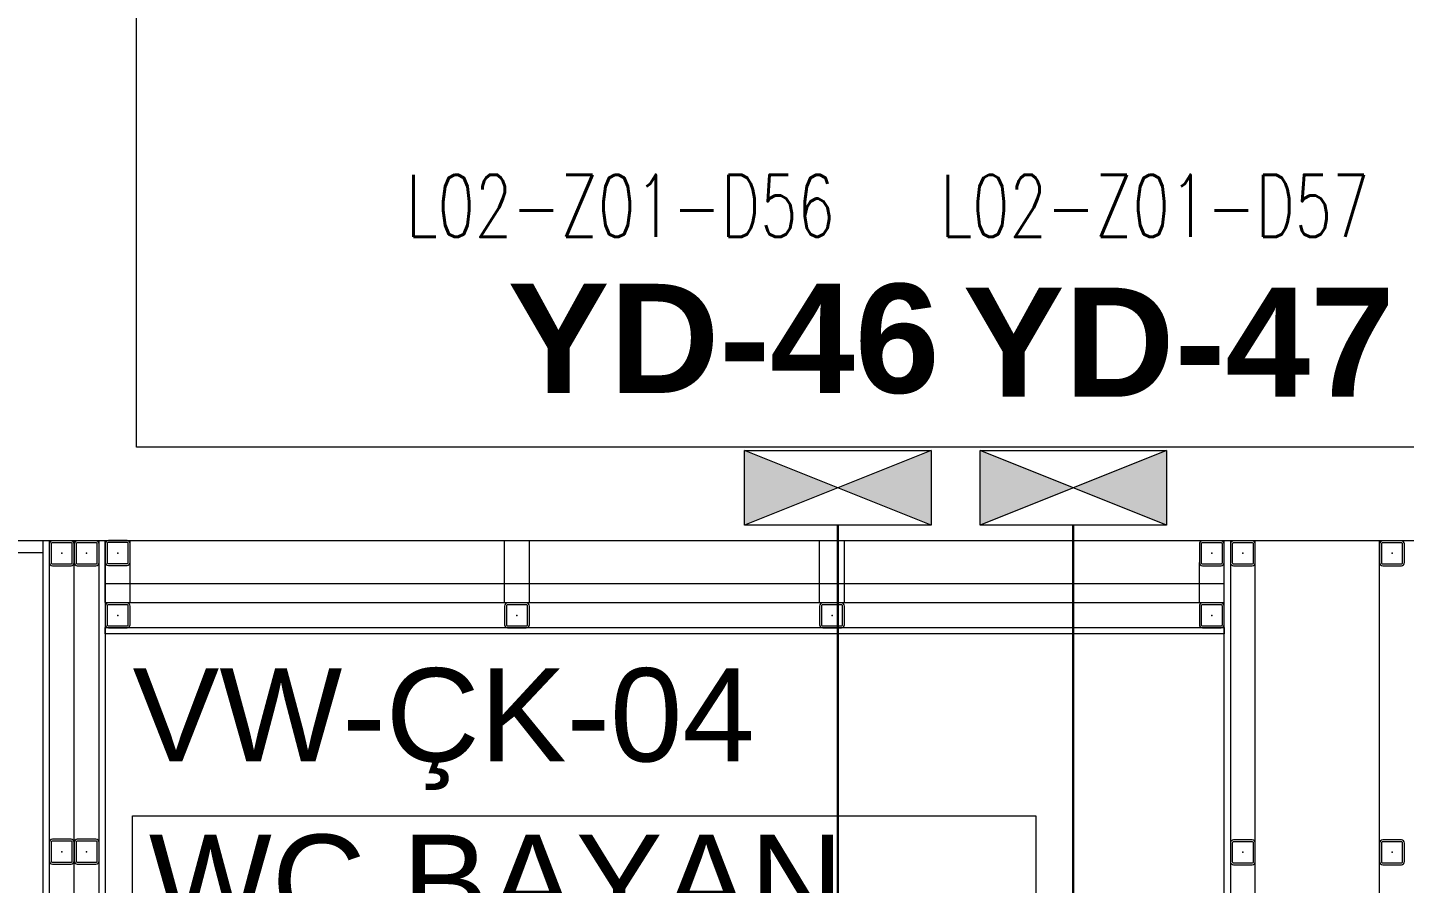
# Model space of a CAD drawing. Extents: x -3709 to 34962, y 0 to 8245.
# Drawn here: x 31010.8 to 31232.3, y 3402.3 to 3540 of the extents above; entities that cross this region are included whole.
import ezdxf
from ezdxf.enums import TextEntityAlignment as Align

# ---------------------------------------------------------------- set-up
doc = ezdxf.new("R2010")
doc.units = 0
doc.layers.get('0').update_dxf_attribs({"color": 9, "lineweight": 9})
for name, color, linetype, lineweight in [('00', 9, 'Continuous', 9), ('06D', 9, 'Continuous', 9), ('10', 9, 'Continuous', 9), ('11', 9, 'Continuous', 9), ('21_MAHAL', 9, 'Continuous', 9), ('33', 9, 'BATTING', 9), ('E-DEDEKTÖR NUMARALARI', 20, 'Continuous', 30), ('E-MODÜL HATTI', 6, 'Continuous', 30), ('EQ LIST', 7, 'Continuous', 13), ('H-DAMPER', 1, 'Continuous', 13)]:
    doc.layers.add(name, color=color, linetype=linetype, lineweight=lineweight)
doc.styles.add('Arial', font='arial.ttf', dxfattribs={"height": 2.5})
doc.styles.add('E-YAZI', font='txttw.shx')
doc.styles.add('MuuM_TEXT-STANDART', font='ARIALN.TTF')
doc.linetypes.add('BATTING', pattern='A,0.0001,-0.1,[134,ltypeshp.shx,S=0.1,R=0,X=-0.1,Y=0],-0.2,[134,ltypeshp.shx,S=0.1,R=180,X=0.1,Y=0],-0.1', length=0.4001)

# ---------------------------------------------------------------- blocks, each defined once
blk = doc.blocks.new('Prf-40x40')
for points in [[(1.5, -2), (-1.5, -2, -0.414214), (-2, -1.5), (-2, 1.5, -0.414214), (-1.5, 2), (1.5, 2, -0.414214), (2, 1.5), (2, -1.5, -0.414214)], [(1.5, -1.7), (-1.5, -1.7, -0.414214), (-1.7, -1.5), (-1.7, 1.5, -0.414214), (-1.5, 1.7), (1.5, 1.7, -0.414214), (1.7, 1.5), (1.7, -1.5, -0.414214)]]:
    blk.add_lwpolyline(points, format="xyb", close=True)
blk.add_point((0, 0))
blk = doc.blocks.new('0_roomno2')
blk.add_lwpolyline([(19.375, -10.5), (0, -10.5), (0, 0), (19.375, 0)], close=True)
for points in [[(0, -3), (19.375, -3)], [(8.125, -3), (8.125, -10.5)], [(11.875, -3), (11.875, -10.5)], [(15.625, -3), (15.625, -10.5)], [(0, -6.75), (8.125, -6.75)]]:
    blk.add_lwpolyline(points)
at = {"style": 'MuuM_TEXT-STANDART', "width": 0.6}
blk.add_text('H:', height=1.5, dxfattribs=at).set_placement((0.35, -8.608), align=Align.MIDDLE_LEFT)
at = {"style": 'Arial'}
blk.add_attdef('ODANO', (0, 1.17), '', height=2, dxfattribs=at)
blk.add_attdef('MEKANADI', text='', height=2, dxfattribs=at).set_placement((0.35, -3), align=Align.BOTTOM_LEFT)
at = {"style": 'MuuM_TEXT-STANDART', "width": 0.6}
for tag, p in [('YER01', (10, -4.5)), ('TAVAN01', (13.75, -4.5)), ('DUVAR01', (17.5, -4.5)), ('YER02', (10, -6.75)), ('TAVAN02', (13.75, -6.75)), ('DUVAR02', (17.5, -6.75)), ('YER03', (10, -9)), ('TAVAN03', (13.75, -9)), ('DUVAR03', (17.5, -9))]:
    blk.add_attdef(tag, text='', height=1.5, dxfattribs=at).set_placement(p, align=Align.MIDDLE_CENTER)
for tag, p in [('M2', (0.35, -4.875)), ('TEMIZTAVANYUKSEKLIGI', (1.8, -8.608))]:
    blk.add_attdef(tag, text='', height=1.5, dxfattribs=at).set_placement(p, align=Align.MIDDLE_LEFT)
blk = doc.blocks.new('A$C7EAD5194')
h = blk.add_hatch(color=256)
h.paths.add_polyline_path([(-25, 10.01), (0, 0), (0, 20)])
h.paths.add_polyline_path([(-50, 20.01), (-50, 0.01), (-25, 10.01)])
for p, q in [((0, 0), (-50, 20.01)), ((0, 20), (-50, 0.01))]:
    blk.add_line(p, q)
blk.add_lwpolyline([(0, 20), (0, 0), (-50, 0.01), (-50, 20.01)], close=True)

msp = doc.modelspace()

# ---------------------------------------------------------------- linework, layer by layer
at = {"layer": '00'}
for points in [[(30798.33, 3405), (30798.33, 3457.5), (31428.33, 3457.5), (31428.33, 3657.5), (31458.33, 3657.5), (31458.33, 3672.5), (31428.33, 3672.5), (31428.33, 3737.5), (31413.33, 3737.5), (31413.33, 3557.5), (31378.33, 3557.5), (31378.33, 3542.5), (31413.33, 3542.5)], [(31413.33, 3542.5), (31413.33, 3472.5), (31028.33, 3472.5), (31028.33, 3542.5), (31008.33, 3542.5), (31008.33, 3472.5), (30798.33, 3472.5), (30798.33, 3542.5), (30778.33, 3542.5), (30778.33, 3405)]]:
    msp.add_lwpolyline(points, dxfattribs=at)
at = {"layer": '06D'}
for points in [[(31013.33, 3455.5), (31013.33, 3455.5), (31013.33, 3455.5), (31013.33, 3455.5), (31013.33, 3455.5), (30800.33, 3455.5), (30800.33, 3455.5), (30800.33, 3455.5)], [(31023.33, 3447.5), (31023.33, 3457.5)], [(31027.33, 3447.5), (31027.33, 3457.5)], [(31087.55, 3447.5), (31087.55, 3457.5)], [(31091.55, 3447.5), (31091.55, 3457.5)], [(31138.24, 3447.5), (31138.24, 3457.5)], [(31142.24, 3447.5), (31142.24, 3457.5)], [(31199.33, 3447.5), (31199.33, 3453.94)], [(31023.33, 3447.5), (31203.33, 3447.5)]]:
    msp.add_lwpolyline(points, dxfattribs=at)
at = {"layer": '11'}
for points in [[(31014.33, 3227.5), (31013.33, 3227.5), (31013.33, 3457.5), (31014.33, 3457.5)], [(31023.33, 3227.5), (31022.33, 3227.5), (31022.33, 3457.5), (31023.33, 3457.5)], [(31204.33, 3287.43), (31203.33, 3287.43), (31203.33, 3457.5), (31204.33, 3457.5)], [(31023.33, 3442.5), (31023.33, 3443.5), (31203.33, 3443.5), (31203.33, 3442.5)]]:
    msp.add_lwpolyline(points, close=True, dxfattribs=at)
at = {"layer": '33', "ltscale": 0.3}
for points in [[(31018.33, 3227.5), (31018.33, 3457.46)], [(31208.33, 3287.53), (31208.33, 3457.33)], [(31228.33, 3287.53), (31228.33, 3457.33)], [(31203.33, 3450.5), (31023.47, 3450.5)]]:
    msp.add_lwpolyline(points, dxfattribs=at)
at = {"layer": 'E-MODÜL HATTI', "ltscale": 50}
for p, q in [((31141.18, 3459.97), (31141.18, 3223.03)), ((31179.05, 3459.97), (31179.05, 3223.03))]:
    msp.add_line(p, q, dxfattribs=at)

# ---------------------------------------------------------------- block references
at = {"layer": '10', "xscale": -1}
for p, rotation in [((31016.33, 3455.43), 270), ((31020.33, 3455.43), 270), ((31025.33, 3455.47), 270), ((31201.33, 3455.44), 270), ((31206.33, 3455.43), 90), ((31230.33, 3455.43), 90), ((31025.33, 3445.44), 270), ((31089.55, 3445.44), 270), ((31140.24, 3445.44), 270), ((31201.33, 3445.44), 270), ((31016.33, 3407.43), 270), ((31020.33, 3407.43), 270), ((31206.33, 3407.33), 90), ((31230.33, 3407.33), 90)]:
    msp.add_blockref('Prf-40x40', p, dxfattribs=dict(at, rotation=rotation))
at = {"layer": '21_MAHAL'}
ref = msp.add_blockref('0_roomno2', (31027.71, 3413.18), dxfattribs=dict(at, xscale=7.5, yscale=7.5, zscale=7.5))
ref.add_attrib('ODANO', 'VW-ÇK-04', (31027.71, 3421.95), dxfattribs={"layer": '0', "height": 15, "style": 'Arial'})
ref.add_attrib('MEKANADI', 'WC BAYAN', dxfattribs={"layer": '0', "height": 15, "style": 'Arial'}).set_placement((31030.34, 3390.68), align=Align.BOTTOM_LEFT)
ref.add_attrib('M2', '#### m2', dxfattribs={"layer": '0', "height": 11.25, "style": 'MuuM_TEXT-STANDART', "width": 0.6}).set_placement((31030.34, 3376.61), align=Align.MIDDLE_LEFT)
ref.add_attrib('TEMIZTAVANYUKSEKLIGI', '2.40 m', dxfattribs={"layer": '0', "height": 11.25, "style": 'MuuM_TEXT-STANDART', "width": 0.6}).set_placement((31041.21, 3348.62), align=Align.MIDDLE_LEFT)
ref.add_attrib('YER01', 'Y07', dxfattribs={"layer": '0', "height": 11.25, "style": 'MuuM_TEXT-STANDART', "width": 0.6}).set_placement((31102.71, 3379.43), align=Align.MIDDLE_CENTER)
ref.add_attrib('TAVAN01', 'T01', dxfattribs={"layer": '0', "height": 11.25, "style": 'MuuM_TEXT-STANDART', "width": 0.6}).set_placement((31130.84, 3379.43), align=Align.MIDDLE_CENTER)
ref.add_attrib('DUVAR01', 'D09', dxfattribs={"layer": '0', "height": 11.25, "style": 'MuuM_TEXT-STANDART', "width": 0.6}).set_placement((31158.96, 3379.43), align=Align.MIDDLE_CENTER)
ref.add_attrib('TAVAN02', 'T09', dxfattribs={"layer": '0', "height": 11.25, "style": 'MuuM_TEXT-STANDART', "width": 0.6}).set_placement((31130.84, 3362.55), align=Align.MIDDLE_CENTER)
at = {"layer": 'H-DAMPER', "xscale": 0.6000000000000011, "yscale": 0.6000000000000011, "zscale": 0.6000000000000011}
for p in [(31156.18, 3459.97), (31194.05, 3459.97)]:
    msp.add_blockref('A$C7EAD5194', p, dxfattribs=at)

# ---------------------------------------------------------------- texts
at = {"layer": 'E-DEDEKTÖR NUMARALARI', "style": 'E-YAZI', "width": 0.7}
for s, p in [('L02-Z01-D56', (31071.69, 3506.31)), ('L02-Z01-D57', (31157.69, 3506.31))]:
    msp.add_text(s, height=10, dxfattribs=at).set_placement(p)
at = {"layer": 'EQ LIST', "color": 6, "char_height": 17.55, "width": 288.0489, "attachment_point": 5}
for s, insert in [('{\\fArial|b1|i0|c162|p34;YD-46}', (31122.81, 3489.88)), ('{\\fArial|b1|i0|c162|p34;YD-47}', (31196.03, 3489.39))]:
    msp.add_mtext(s, dxfattribs=dict(at, insert=insert))

doc.saveas('drawing.dxf')
